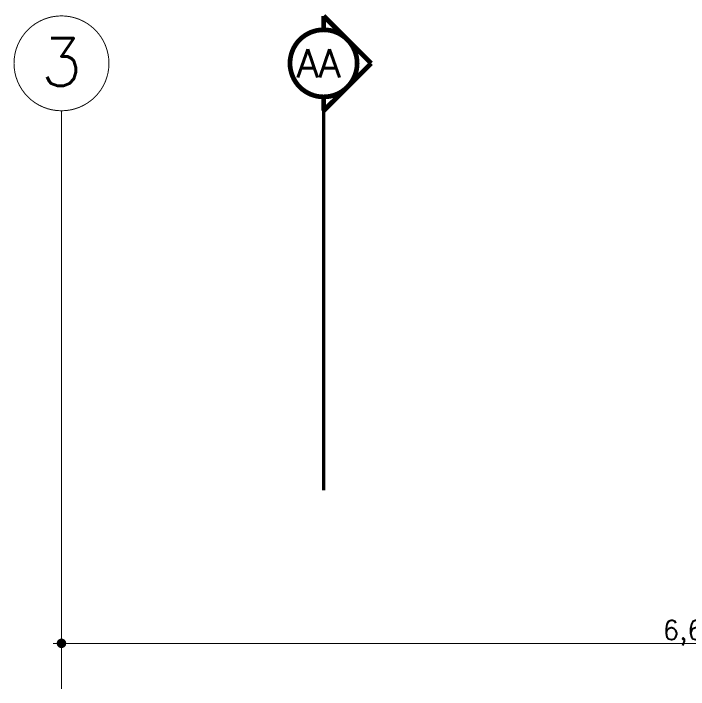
# Model space of a CAD drawing. Header units: inches. Extents: x -510941 to -412686, y 29674 to 72714.
# Drawn here: x -502141 to -498587, y 54124 to 57686 of the extents above; entities that cross this region are included whole.
import ezdxf

# ---------------------------------------------------------------- set-up
doc = ezdxf.new("R2010")
doc.units = ezdxf.units.IN
doc.header["$MEASUREMENT"] = 0
doc.linetypes.add('Tiretet', pattern=[546.805537, 264.583325, -105.833328, 70.555556, -105.833328])
for name, color, linetype in [('00 AXES', 7, 'Continuous'), ('00 cotations', 7, 'Continuous'), ('00 traits de coupes', 7, 'Continuous'), ('ArchiCAD', 7, 'Continuous')]:
    doc.layers.add(name, color=color, linetype=linetype)
doc.styles.get("Standard").update_dxf_attribs({"font": 'txt', "bigfont": 'BIGFONT.SHX'})
doc.dimstyles.new('Dimstyle_19', dxfattribs={"dimtxt": 100, "dimasz": 85.5, "dimexe": 0.18, "dimexo": 0, "dimgap": 0.09, "dimtad": 1, "dimtih": 1, "dimtoh": 1, "dimlfac": 0.001, "dimzin": 0, "dimdsep": 46, "dimtxsty": 'Standard', "dimblk": 'ARROWHEAD_11', "dimblk1": 'ARROWHEAD_11', "dimblk2": 'ARROWHEAD_11', "dimcen": 0.09, "dimclrd": 7, "dimclre": 7, "dimclrt": 7, "dimadec": 1, "dimazin": 0, "dimtfac": 1, "dimtdec": 4, "dimtmove": 0, "dimatfit": 3, "dimfxl": 1, "dimtolj": 1, "dimtzin": 0, "dimarcsym": 0})

# ---------------------------------------------------------------- blocks, each defined once
blk = doc.blocks.new('*D540')
at = {"layer": '00 cotations', "color": 7, "linetype": 'Continuous', "const_width": 5}
for points in [[(-501888.3, 54389.6), (-501888.3, 54451.5)], [(-495288.3, 54389.6), (-495288.3, 54451.5)], [(-501933.3, 54367.1), (-501910.8, 54367.1)], [(-501865.8, 54367.1), (-495310.8, 54367.1)], [(-501888.3, 54282.8), (-501888.3, 54344.6)], [(-495288.3, 54282.8), (-495288.3, 54344.6)]]:
    blk.add_lwpolyline(points, dxfattribs=at)
at = {"layer": '00 cotations', "color": 7, "linetype": 'Continuous'}
for points, const_width in [([(-501910.8, 54367.1, 1), (-501865.8, 54367.1, 1)], 5), ([(-501899.5, 54367.1, 1), (-501877, 54367.1, 1)], 22.5), ([(-495310.8, 54367.1, 1), (-495265.8, 54367.1, 1)], 5), ([(-495299.5, 54367.1, 1), (-495277, 54367.1, 1)], 22.5)]:
    blk.add_lwpolyline(points, format="xyb", close=True, dxfattribs=dict(at, const_width=const_width))
at = {"layer": '00 cotations', "color": 7, "insert": (-498721.7, 54487.1), "char_height": 100, "attachment_point": 1}
blk.add_mtext('\\A1;{\\Ftxt.shx|c0;6,60}', dxfattribs=at)
blk = doc.blocks.new('ARROWHEAD_11')
at = {"color": 0, "linetype": 'Continuous'}
blk.add_line((0, 0), (-1, 0), dxfattribs=at)
at = {"color": 0, "linetype": 'Continuous', "const_width": 0.25}
blk.add_lwpolyline([(-0.125, 0, 1), (0.125, 0, 1)], format="xyb", close=True, dxfattribs=at)
blk = doc.blocks.new('CUTPLANE_9', base_point=(-500508.3, 57173.3))
at = {"layer": '00 traits de coupes', "color": 7, "linetype": 'Continuous', "const_width": 25}
for points in [[(-500258.3, 57423.3), (-500508.3, 57673.3)], [(-500508.3, 57673.3), (-500508.3, 57600.1)], [(-500508.3, 57173.3), (-500258.3, 57423.3)], [(-500508.3, 57246.6), (-500508.3, 57173.3)]]:
    blk.add_lwpolyline(points, dxfattribs=at)
blk.add_lwpolyline([(-500685.1, 57423.3, 1), (-500331.5, 57423.3, 1)], format="xyb", close=True, dxfattribs=at)
at = {"layer": '00 traits de coupes', "color": 171, "linetype": 'Tiretet', "const_width": 17.5}
blk.add_lwpolyline([(-500508.3, 57173.3), (-500508.3, 55173.3)], dxfattribs=at)
at = {"layer": 'ArchiCAD', "color": 7, "insert": (-500649.8, 57348.4), "char_height": 150, "attachment_point": 7}
blk.add_mtext('\\A1;{\\Ftxt.shx|c0;AA}', dxfattribs=at)

msp = doc.modelspace()

# ---------------------------------------------------------------- linework, layer by layer
at = {"layer": '00 AXES', "color": 1, "linetype": 'Tiretet', "const_width": 5}
msp.add_lwpolyline([(-502138.267, 57423.347, 1), (-501638.267, 57423.347, 1)], format="xyb", close=True, dxfattribs=at)
msp.add_lwpolyline([(-501888.267, 57173.347), (-501888.267, 54126.679)], dxfattribs=at)

# ---------------------------------------------------------------- block references
at = {"layer": '00 traits de coupes', "color": 171}
msp.add_blockref('CUTPLANE_9', (-500508.303, 57173.347), dxfattribs=at)

# ---------------------------------------------------------------- texts
at = {"layer": '00 AXES', "color": 1, "insert": (-501888.267, 57555.493), "char_height": 250, "width": 355.25334, "attachment_point": 2}
msp.add_mtext('\\A1;{\\Ftxt.shx|c0;\\C1;3}', dxfattribs=at)

# ---------------------------------------------------------------- dimensions: what is measured, and where the dimension line sits
at = {"layer": '00 cotations', "color": 7, "linetype": 'Continuous'}
dim = msp.add_linear_dim(base=(-495288.267, 54367.127), p1=(-501888.267, 54126.679), p2=(-495288.267, 54126.679), dimstyle='Dimstyle_19', dxfattribs=at)
dim.commit()
dim.dimension.update_dxf_attribs({"geometry": '*D540', "text_midpoint": (-498588.267, 54437.127)})

doc.saveas('drawing.dxf')
